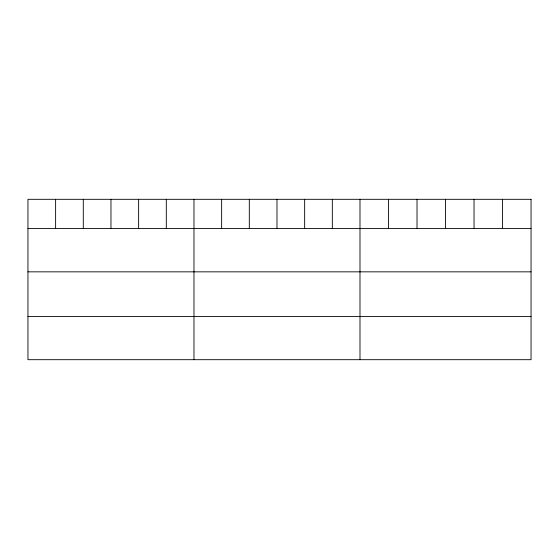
<?xml version="1.0" encoding="UTF-8"?>
<svg xmlns="http://www.w3.org/2000/svg" width="559" height="559" viewBox="0 0 559 559"><rect width="100%" height="100%" fill="white"/><g stroke="black" fill="none" stroke-linecap="round" stroke-linejoin="round"><path stroke-width="0.84" d="M27.95 228.575L531.05 228.575M27.95 271.842L531.05 271.842M27.95 316.422L531.05 316.422M502.541 199.311L502.541 228.575M474.032 199.311L474.032 228.575M445.523 199.311L445.523 228.575M417.014 199.311L417.014 228.575M388.505 199.311L388.505 228.575M359.996 199.311L359.996 359.689M332.326 199.311L332.326 228.575M304.655 199.311L304.655 228.575M276.984 199.311L276.984 228.575M249.314 199.311L249.314 228.575M221.643 199.311L221.643 228.575M193.973 199.311L193.973 359.689M166.303 199.311L166.303 228.575M138.632 199.311L138.632 228.575M110.962 199.311L110.962 228.575M83.291 199.311L83.291 228.575M55.62 199.311L55.62 228.575M531.05 199.311L27.95 199.311L27.95 359.689L531.05 359.689L531.05 199.311"/></g></svg>
